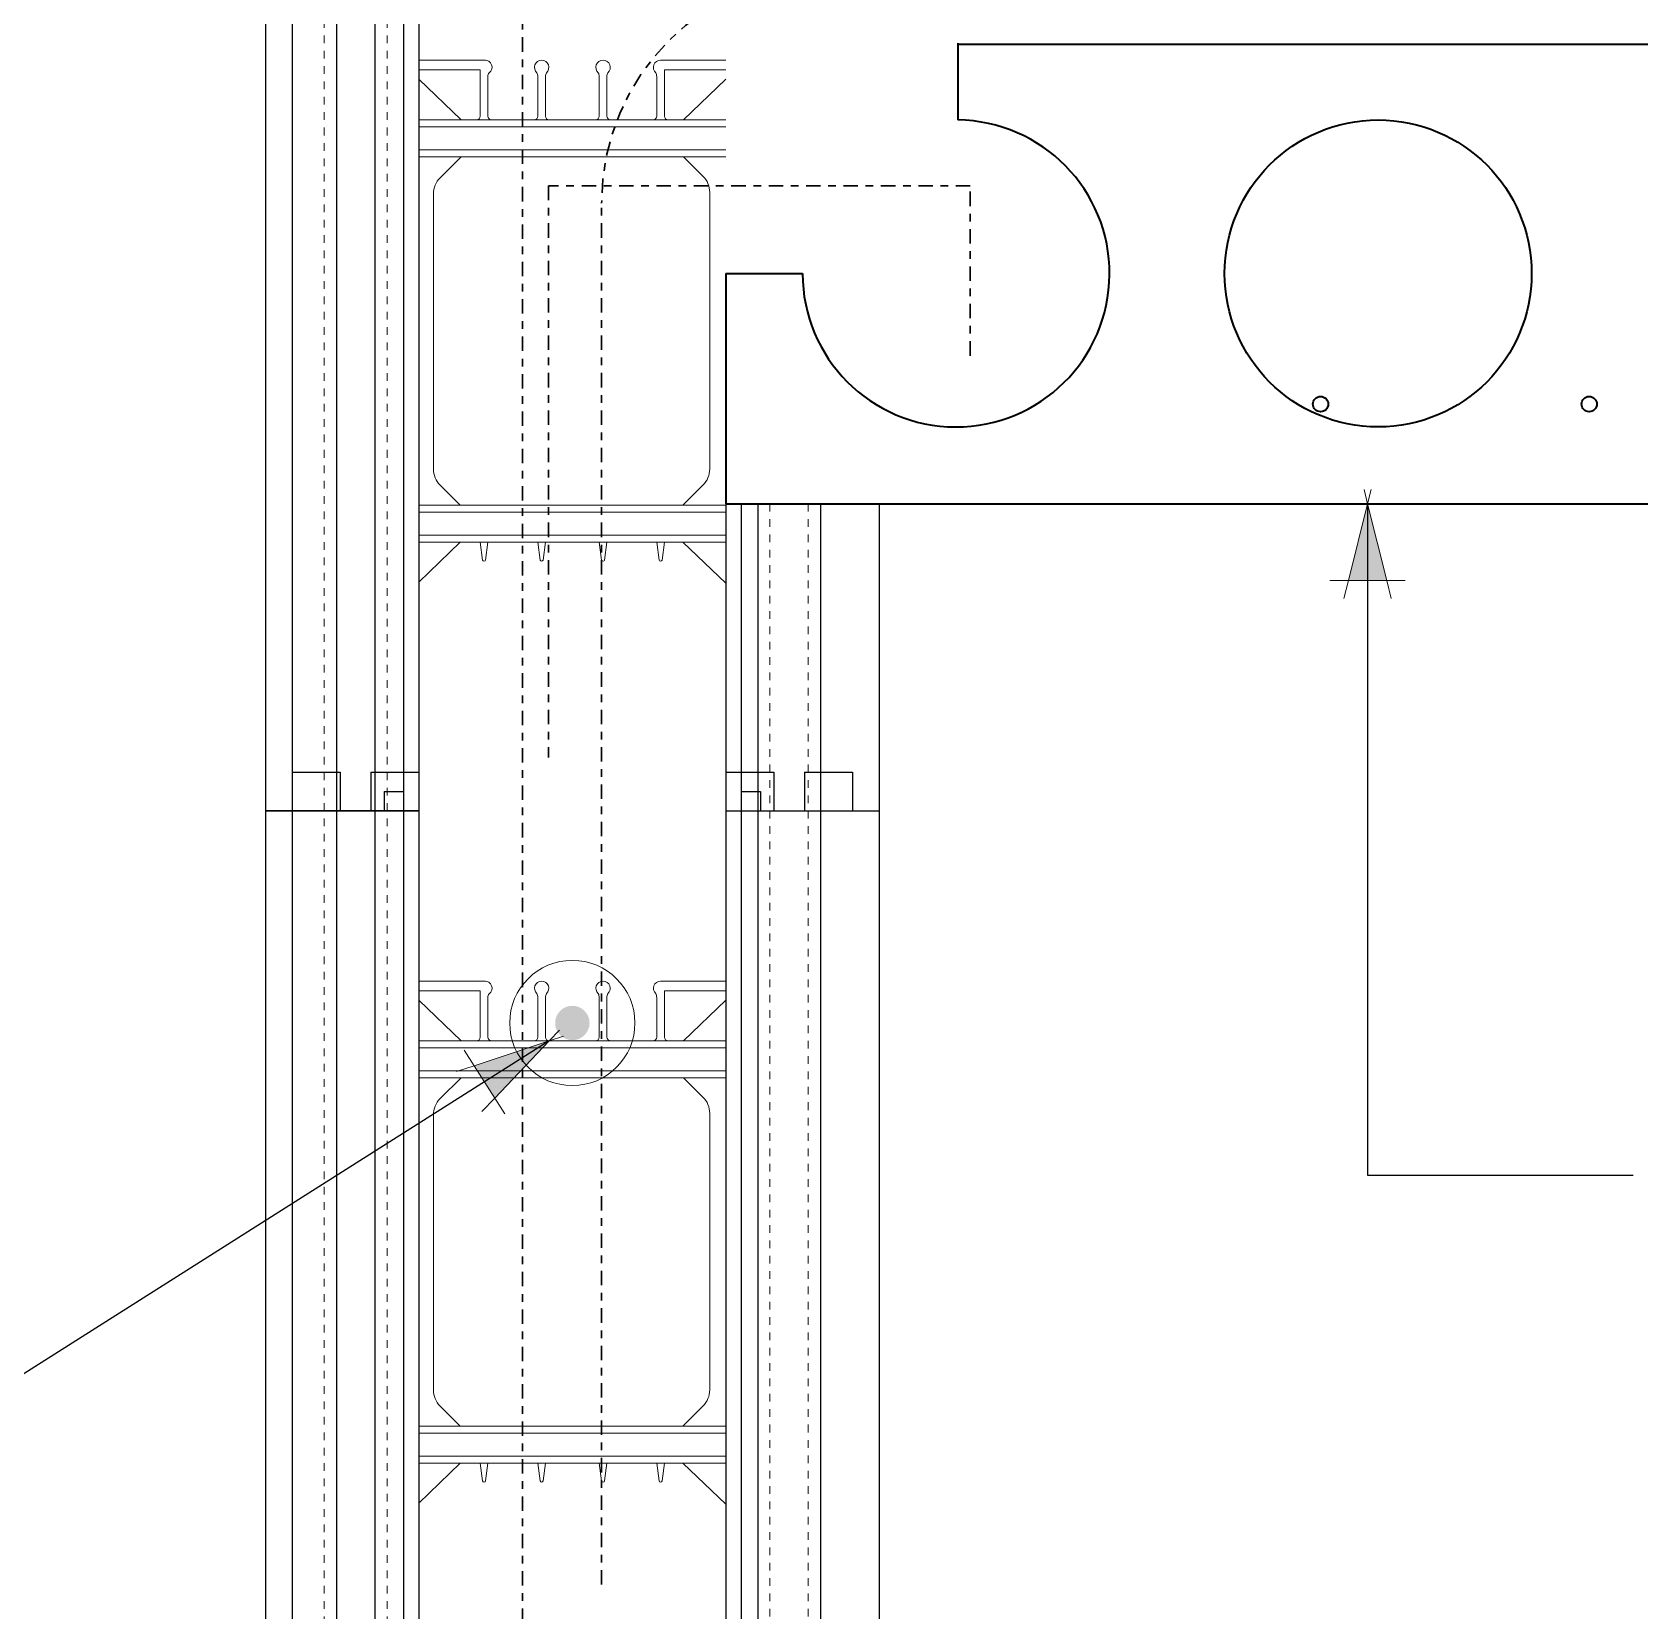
# Model space of a CAD drawing. Header units: inches. Extents: x -117.6 to -31.6, y 144.5 to 222.9.
# Drawn here: x -81.53 to -60.58, y 175.38 to 195.95 of the extents above; entities that cross this region are included whole.
import ezdxf

# ---------------------------------------------------------------- set-up
doc = ezdxf.new("R2010")
doc.units = ezdxf.units.IN
doc.header["$MEASUREMENT"] = 0
for name, pattern in [('CENTER', [2, 1.25, -0.25, 0.25, -0.25]), ('DASHED2', [0.375, 0.25, -0.125]), ('HIDDEN', [0.375, 0.25, -0.125])]:
    doc.linetypes.add(name, pattern=pattern)
for name, color, linetype, lineweight in [('A2 Hatch', 8, 'Continuous', 9), ('A4 medium', 7, 'Continuous', 35), ('DETAILS', 7, 'Continuous', 13), ('DIM', 3, 'Continuous', 13), ('REBAR', 2, 'CENTER', 30)]:
    doc.layers.add(name, color=color, linetype=linetype, lineweight=lineweight)
doc.styles.add('ARCTEXT', font='arctext.shx', dxfattribs={"width": 0.85})
doc.dimstyles.new('ARCTEXT1-4', dxfattribs={"dimtxt": 4, "dimasz": 2, "dimexe": 2, "dimexo": 2, "dimgap": 2, "dimtad": 1, "dimdec": 4, "dimzin": 3, "dimdsep": 46, "dimlunit": 4, "dimtxsty": 'ARCTEXT', "dimblk": 'ARCHTICK', "dimcen": 2, "dimaunit": 1, "dimadec": 0, "dimazin": 0, "dimtfac": 1, "dimtdec": 4, "dimtmove": 2, "dimatfit": 3, "dimldrblk": 'arrow', "dimfxl": 1, "dimtolj": 1, "dimtzin": 0, "dimarcsym": 0})

# ---------------------------------------------------------------- blocks, each defined once
blk = doc.blocks.new('_ArchTick')
at = {"color": 0, "linetype": 'ByBlock', "const_width": 0.15}
blk.add_lwpolyline([(-0.5, -0.5), (0.5, 0.5)], dxfattribs=at)
blk = doc.blocks.new('arrow')
at = {"layer": 'DIM'}
blk.add_hatch(color=253, dxfattribs=at).paths.add_polyline_path([(-2, 0.5), (-2, -0.5), (0, 0)])
at = {"layer": 'DIM', "lineweight": 9}
for points in [[(-2, 0.983), (-2, 0.5), (-2.469, 0.617)], [(0.374, 0.094), (0, 0)], [(0.374, -0.094), (0, 0)], [(-2, -0.983), (-2, -0.5), (-2.469, -0.617)]]:
    blk.add_lwpolyline(points, dxfattribs=at)
at = {"layer": 'DIM', "lineweight": 15}
blk.add_lwpolyline([(0, 0), (-2, -0.5), (-2, 0.5), (0, 0)], dxfattribs=at)

msp = doc.modelspace()

# ---------------------------------------------------------------- hatches: boundary and pattern name
at = {"layer": 'A2 Hatch', "ltscale": 0.15}
h = msp.add_hatch(color=256, dxfattribs=at)
edge = h.paths.add_edge_path()
edge.add_arc((-74.487, 183.035), 0.224, 0, 360)

# ---------------------------------------------------------------- linework, layer by layer
at = {"color": 1}
for p, q in [((-78.137, 198.301), (-78.137, 185.801)), ((-77.562, 198.301), (-77.562, 185.801)), ((-77.062, 198.301), (-77.062, 185.801)), ((-76.487, 198.301), (-76.487, 185.801)), ((-76.687, 198.051), (-76.687, 185.801)), ((-78.487, 197.801), (-78.487, 185.801)), ((-72.487, 192.801), (-72.487, 185.801)), ((-72.287, 189.801), (-72.287, 185.801)), ((-72.072, 189.801), (-72.072, 185.801)), ((-71.252, 189.801), (-71.252, 185.801)), ((-70.487, 189.801), (-70.487, 185.801)), ((-78.137, 186.301), (-77.512, 186.301)), ((-78.137, 186.301), (-77.512, 186.301)), ((-78.137, 186.301), (-77.512, 186.301)), ((-78.137, 186.301), (-77.512, 186.301)), ((-78.137, 186.301), (-78.137, 173.801)), ((-78.137, 186.301), (-77.512, 186.301)), ((-78.137, 186.301), (-77.512, 186.301)), ((-78.137, 186.301), (-77.512, 186.301)), ((-78.137, 186.301), (-77.512, 186.301)), ((-77.562, 186.301), (-77.562, 173.801)), ((-77.512, 186.301), (-77.512, 185.801)), ((-77.512, 186.301), (-77.512, 185.801)), ((-77.512, 186.301), (-77.512, 185.801)), ((-77.512, 186.301), (-77.512, 185.801)), ((-77.512, 186.301), (-77.512, 185.801)), ((-77.512, 186.301), (-77.512, 185.801)), ((-77.512, 186.301), (-77.512, 185.801)), ((-77.512, 186.301), (-77.512, 185.801)), ((-77.112, 186.301), (-77.112, 185.801)), ((-77.112, 186.301), (-76.487, 186.301)), ((-77.112, 186.301), (-77.112, 185.801)), ((-77.112, 186.301), (-76.487, 186.301)), ((-77.112, 186.301), (-77.112, 185.801)), ((-77.112, 186.301), (-76.487, 186.301)), ((-77.112, 186.301), (-77.112, 185.801)), ((-77.112, 186.301), (-76.487, 186.301)), ((-77.112, 186.301), (-77.112, 185.801)), ((-77.112, 186.301), (-76.487, 186.301)), ((-77.112, 186.301), (-77.112, 185.801)), ((-77.112, 186.301), (-76.487, 186.301)), ((-77.112, 186.301), (-77.112, 185.801)), ((-77.112, 186.301), (-76.487, 186.301)), ((-77.112, 186.301), (-77.112, 185.801)), ((-77.112, 186.301), (-76.487, 186.301)), ((-77.062, 186.301), (-77.062, 173.801)), ((-76.487, 186.301), (-76.487, 173.801)), ((-72.487, 186.301), (-71.862, 186.301)), ((-72.487, 186.301), (-71.862, 186.301)), ((-72.487, 186.301), (-71.862, 186.301)), ((-72.487, 186.301), (-72.487, 173.801)), ((-72.487, 186.301), (-71.862, 186.301)), ((-72.487, 186.301), (-71.862, 186.301)), ((-72.487, 186.301), (-71.862, 186.301)), ((-72.487, 186.301), (-71.862, 186.301)), ((-72.487, 186.301), (-71.862, 186.301)), ((-71.862, 186.301), (-71.862, 185.801)), ((-71.862, 186.301), (-71.862, 185.801)), ((-71.862, 186.301), (-71.862, 185.801)), ((-71.862, 186.301), (-71.862, 185.801)), ((-71.862, 186.301), (-71.862, 185.801)), ((-71.862, 186.301), (-71.862, 185.801)), ((-71.862, 186.301), (-71.862, 185.801)), ((-71.862, 186.301), (-71.862, 185.801)), ((-71.462, 186.301), (-71.462, 185.801)), ((-71.462, 186.301), (-70.837, 186.301)), ((-71.462, 186.301), (-71.462, 185.801)), ((-71.462, 186.301), (-70.837, 186.301)), ((-71.462, 186.301), (-71.462, 185.801)), ((-71.462, 186.301), (-70.837, 186.301)), ((-71.462, 186.301), (-71.462, 185.801)), ((-71.462, 186.301), (-70.837, 186.301)), ((-71.462, 186.301), (-71.462, 185.801)), ((-71.462, 186.301), (-70.837, 186.301)), ((-71.462, 186.301), (-71.462, 185.801)), ((-71.462, 186.301), (-70.837, 186.301)), ((-71.462, 186.301), (-71.462, 185.801)), ((-71.462, 186.301), (-70.837, 186.301)), ((-71.462, 186.301), (-71.462, 185.801)), ((-71.462, 186.301), (-70.837, 186.301)), ((-70.837, 186.301), (-70.837, 185.801)), ((-70.837, 186.301), (-70.837, 185.801)), ((-70.837, 186.301), (-70.837, 185.801)), ((-70.837, 186.301), (-70.837, 185.801)), ((-70.837, 186.301), (-70.837, 185.801)), ((-70.837, 186.301), (-70.837, 185.801)), ((-70.837, 186.301), (-70.837, 185.801)), ((-70.837, 186.301), (-70.837, 185.801)), ((-76.937, 186.051), (-76.937, 185.801)), ((-76.937, 186.051), (-76.687, 186.051)), ((-76.937, 186.051), (-76.937, 185.801)), ((-76.937, 186.051), (-76.687, 186.051)), ((-76.937, 186.051), (-76.937, 185.801)), ((-76.937, 186.051), (-76.687, 186.051)), ((-76.937, 186.051), (-76.937, 185.801)), ((-76.937, 186.051), (-76.687, 186.051)), ((-76.937, 186.051), (-76.937, 185.801)), ((-76.937, 186.051), (-76.687, 186.051)), ((-76.937, 186.051), (-76.937, 185.801)), ((-76.937, 186.051), (-76.687, 186.051)), ((-76.937, 186.051), (-76.937, 185.801)), ((-76.937, 186.051), (-76.687, 186.051)), ((-76.937, 186.051), (-76.937, 185.801)), ((-76.937, 186.051), (-76.687, 186.051)), ((-76.687, 186.051), (-76.687, 173.801)), ((-72.287, 186.051), (-72.037, 186.051)), ((-72.287, 186.051), (-72.037, 186.051)), ((-72.287, 186.051), (-72.037, 186.051)), ((-72.287, 186.051), (-72.287, 173.801)), ((-72.287, 186.051), (-72.037, 186.051)), ((-72.287, 186.051), (-72.037, 186.051)), ((-72.287, 186.051), (-72.037, 186.051)), ((-72.287, 186.051), (-72.037, 186.051)), ((-72.287, 186.051), (-72.037, 186.051)), ((-72.037, 186.051), (-72.037, 185.801)), ((-72.037, 186.051), (-72.037, 185.801)), ((-72.037, 186.051), (-72.037, 185.801)), ((-72.037, 186.051), (-72.037, 185.801)), ((-72.037, 186.051), (-72.037, 185.801)), ((-72.037, 186.051), (-72.037, 185.801)), ((-72.037, 186.051), (-72.037, 185.801)), ((-72.037, 186.051), (-72.037, 185.801)), ((-78.487, 185.801), (-76.487, 185.801)), ((-78.487, 185.801), (-76.937, 185.801)), ((-78.487, 185.801), (-76.487, 185.801)), ((-78.487, 185.801), (-76.487, 185.801)), ((-78.487, 185.801), (-76.937, 185.801)), ((-78.487, 185.801), (-76.487, 185.801)), ((-78.487, 185.801), (-76.487, 185.801)), ((-78.487, 185.801), (-76.487, 185.801)), ((-78.487, 185.801), (-76.937, 185.801)), ((-78.487, 185.801), (-76.487, 185.801)), ((-78.487, 185.801), (-76.487, 185.801)), ((-78.487, 185.801), (-78.487, 173.801)), ((-78.487, 185.801), (-76.937, 185.801)), ((-78.487, 185.801), (-76.487, 185.801)), ((-78.487, 185.801), (-76.487, 185.801)), ((-78.487, 185.801), (-76.487, 185.801)), ((-78.487, 185.801), (-76.937, 185.801)), ((-78.487, 185.801), (-76.487, 185.801)), ((-78.487, 185.801), (-76.487, 185.801)), ((-78.487, 185.801), (-76.937, 185.801)), ((-78.487, 185.801), (-76.487, 185.801)), ((-78.487, 185.801), (-76.487, 185.801)), ((-78.487, 185.801), (-76.487, 185.801)), ((-78.487, 185.801), (-76.937, 185.801)), ((-78.487, 185.801), (-76.487, 185.801)), ((-78.487, 185.801), (-76.487, 185.801)), ((-78.487, 185.801), (-76.937, 185.801)), ((-78.487, 185.801), (-76.487, 185.801)), ((-78.487, 185.801), (-76.487, 185.801)), ((-77.062, 185.801), (-77.562, 185.801)), ((-77.062, 185.801), (-77.562, 185.801)), ((-77.062, 185.801), (-77.562, 185.801)), ((-77.062, 185.801), (-77.562, 185.801)), ((-77.062, 185.801), (-77.562, 185.801)), ((-77.062, 185.801), (-77.562, 185.801)), ((-77.062, 185.801), (-77.562, 185.801)), ((-77.062, 185.801), (-77.562, 185.801)), ((-76.687, 185.801), (-76.487, 185.801)), ((-76.687, 185.801), (-76.487, 185.801)), ((-76.687, 185.801), (-76.487, 185.801)), ((-76.687, 185.801), (-76.487, 185.801)), ((-76.687, 185.801), (-76.487, 185.801)), ((-76.687, 185.801), (-76.487, 185.801)), ((-76.687, 185.801), (-76.487, 185.801)), ((-76.687, 185.801), (-76.487, 185.801)), ((-72.487, 185.801), (-70.487, 185.801)), ((-72.487, 185.801), (-72.287, 185.801)), ((-72.487, 185.801), (-70.487, 185.801)), ((-72.487, 185.801), (-70.487, 185.801)), ((-72.487, 185.801), (-72.287, 185.801)), ((-72.487, 185.801), (-70.487, 185.801)), ((-72.487, 185.801), (-70.487, 185.801)), ((-72.487, 185.801), (-70.487, 185.801)), ((-72.487, 185.801), (-72.287, 185.801)), ((-72.487, 185.801), (-70.487, 185.801)), ((-72.487, 185.801), (-70.487, 185.801)), ((-72.487, 185.801), (-72.287, 185.801)), ((-72.487, 185.801), (-70.487, 185.801)), ((-72.487, 185.801), (-70.487, 185.801)), ((-72.487, 185.801), (-70.487, 185.801)), ((-72.487, 185.801), (-72.287, 185.801)), ((-72.487, 185.801), (-70.487, 185.801)), ((-72.487, 185.801), (-70.487, 185.801)), ((-72.487, 185.801), (-72.287, 185.801)), ((-72.487, 185.801), (-70.487, 185.801)), ((-72.487, 185.801), (-70.487, 185.801)), ((-72.487, 185.801), (-70.487, 185.801)), ((-72.487, 185.801), (-72.287, 185.801)), ((-72.487, 185.801), (-70.487, 185.801)), ((-72.487, 185.801), (-70.487, 185.801)), ((-72.487, 185.801), (-72.287, 185.801)), ((-72.487, 185.801), (-70.487, 185.801)), ((-72.487, 185.801), (-70.487, 185.801)), ((-72.072, 185.801), (-70.487, 185.801)), ((-72.072, 185.801), (-70.487, 185.801)), ((-72.072, 185.801), (-70.487, 185.801)), ((-72.072, 185.801), (-70.487, 185.801)), ((-72.072, 185.801), (-72.072, 173.801)), ((-72.072, 185.801), (-70.487, 185.801)), ((-72.072, 185.801), (-70.487, 185.801)), ((-72.072, 185.801), (-70.487, 185.801)), ((-72.072, 185.801), (-70.487, 185.801)), ((-71.252, 185.801), (-71.252, 173.801)), ((-70.487, 185.801), (-70.487, 173.801))]:
    msp.add_line(p, q, dxfattribs=at)
at = {"color": 1, "linetype": 'HIDDEN', "ltscale": 0.02}
for p, q in [((-78.137, 186.301), (-77.512, 186.301)), ((-78.137, 186.301), (-77.512, 186.301)), ((-78.137, 186.301), (-77.512, 186.301)), ((-78.137, 186.301), (-77.512, 186.301)), ((-78.137, 186.301), (-77.512, 186.301)), ((-78.137, 186.301), (-77.512, 186.301)), ((-78.137, 186.301), (-77.512, 186.301)), ((-78.137, 186.301), (-77.512, 186.301)), ((-78.137, 186.301), (-77.512, 186.301)), ((-78.137, 186.301), (-77.512, 186.301)), ((-78.137, 186.301), (-77.512, 186.301)), ((-78.137, 186.301), (-77.512, 186.301)), ((-78.137, 186.301), (-77.512, 186.301)), ((-78.137, 186.301), (-77.512, 186.301)), ((-78.137, 186.301), (-77.512, 186.301)), ((-78.137, 186.301), (-77.512, 186.301)), ((-78.137, 186.301), (-77.512, 186.301)), ((-78.137, 186.301), (-77.512, 186.301)), ((-78.137, 186.301), (-77.512, 186.301)), ((-78.137, 186.301), (-77.512, 186.301)), ((-77.512, 186.301), (-77.512, 185.801)), ((-77.512, 186.301), (-77.512, 185.801)), ((-77.512, 186.301), (-77.512, 185.801)), ((-77.512, 186.301), (-77.512, 185.801)), ((-77.512, 186.301), (-77.512, 185.801)), ((-77.512, 186.301), (-77.512, 185.801)), ((-77.512, 186.301), (-77.512, 185.801)), ((-77.512, 186.301), (-77.512, 185.801)), ((-77.512, 186.301), (-77.512, 185.801)), ((-77.512, 186.301), (-77.512, 185.801)), ((-77.512, 186.301), (-77.512, 185.801)), ((-77.512, 186.301), (-77.512, 185.801)), ((-77.512, 186.301), (-77.512, 185.801)), ((-77.512, 186.301), (-77.512, 185.801)), ((-77.512, 186.301), (-77.512, 185.801)), ((-77.512, 186.301), (-77.512, 185.801)), ((-77.512, 186.301), (-77.512, 185.801)), ((-77.512, 186.301), (-77.512, 185.801)), ((-77.512, 186.301), (-77.512, 185.801)), ((-77.512, 186.301), (-77.512, 185.801)), ((-77.112, 186.301), (-77.112, 185.801)), ((-77.112, 186.301), (-76.487, 186.301)), ((-77.112, 186.301), (-77.112, 185.801)), ((-77.112, 186.301), (-76.487, 186.301)), ((-77.112, 186.301), (-77.112, 185.801)), ((-77.112, 186.301), (-76.487, 186.301)), ((-77.112, 186.301), (-77.112, 185.801)), ((-77.112, 186.301), (-76.487, 186.301)), ((-77.112, 186.301), (-77.112, 185.801)), ((-77.112, 186.301), (-76.487, 186.301)), ((-77.112, 186.301), (-77.112, 185.801)), ((-77.112, 186.301), (-76.487, 186.301)), ((-77.112, 186.301), (-77.112, 185.801)), ((-77.112, 186.301), (-76.487, 186.301)), ((-77.112, 186.301), (-77.112, 185.801)), ((-77.112, 186.301), (-76.487, 186.301)), ((-77.112, 186.301), (-77.112, 185.801)), ((-77.112, 186.301), (-76.487, 186.301)), ((-77.112, 186.301), (-77.112, 185.801)), ((-77.112, 186.301), (-76.487, 186.301)), ((-77.112, 186.301), (-77.112, 185.801)), ((-77.112, 186.301), (-76.487, 186.301)), ((-77.112, 186.301), (-77.112, 185.801)), ((-77.112, 186.301), (-76.487, 186.301)), ((-77.112, 186.301), (-77.112, 185.801)), ((-77.112, 186.301), (-76.487, 186.301)), ((-77.112, 186.301), (-77.112, 185.801)), ((-77.112, 186.301), (-76.487, 186.301)), ((-77.112, 186.301), (-77.112, 185.801)), ((-77.112, 186.301), (-76.487, 186.301)), ((-77.112, 186.301), (-77.112, 185.801)), ((-77.112, 186.301), (-76.487, 186.301)), ((-77.112, 186.301), (-77.112, 185.801)), ((-77.112, 186.301), (-76.487, 186.301)), ((-77.112, 186.301), (-77.112, 185.801)), ((-77.112, 186.301), (-76.487, 186.301)), ((-77.112, 186.301), (-77.112, 185.801)), ((-77.112, 186.301), (-76.487, 186.301)), ((-77.112, 186.301), (-77.112, 185.801)), ((-77.112, 186.301), (-76.487, 186.301)), ((-72.487, 186.301), (-71.862, 186.301)), ((-72.487, 186.301), (-71.862, 186.301)), ((-72.487, 186.301), (-71.862, 186.301)), ((-72.487, 186.301), (-71.862, 186.301)), ((-72.487, 186.301), (-71.862, 186.301)), ((-72.487, 186.301), (-71.862, 186.301)), ((-72.487, 186.301), (-71.862, 186.301)), ((-72.487, 186.301), (-71.862, 186.301)), ((-72.487, 186.301), (-71.862, 186.301)), ((-72.487, 186.301), (-71.862, 186.301)), ((-72.487, 186.301), (-71.862, 186.301)), ((-72.487, 186.301), (-71.862, 186.301)), ((-72.487, 186.301), (-71.862, 186.301)), ((-72.487, 186.301), (-71.862, 186.301)), ((-72.487, 186.301), (-71.862, 186.301)), ((-72.487, 186.301), (-71.862, 186.301)), ((-72.487, 186.301), (-71.862, 186.301)), ((-72.487, 186.301), (-71.862, 186.301)), ((-72.487, 186.301), (-71.862, 186.301)), ((-72.487, 186.301), (-71.862, 186.301)), ((-71.862, 186.301), (-71.862, 185.801)), ((-71.862, 186.301), (-71.862, 185.801)), ((-71.862, 186.301), (-71.862, 185.801)), ((-71.862, 186.301), (-71.862, 185.801)), ((-71.862, 186.301), (-71.862, 185.801)), ((-71.862, 186.301), (-71.862, 185.801)), ((-71.862, 186.301), (-71.862, 185.801)), ((-71.862, 186.301), (-71.862, 185.801)), ((-71.862, 186.301), (-71.862, 185.801)), ((-71.862, 186.301), (-71.862, 185.801)), ((-71.862, 186.301), (-71.862, 185.801)), ((-71.862, 186.301), (-71.862, 185.801)), ((-71.862, 186.301), (-71.862, 185.801)), ((-71.862, 186.301), (-71.862, 185.801)), ((-71.862, 186.301), (-71.862, 185.801)), ((-71.862, 186.301), (-71.862, 185.801)), ((-71.862, 186.301), (-71.862, 185.801)), ((-71.862, 186.301), (-71.862, 185.801)), ((-71.862, 186.301), (-71.862, 185.801)), ((-71.862, 186.301), (-71.862, 185.801)), ((-71.462, 186.301), (-71.462, 185.801)), ((-71.462, 186.301), (-70.837, 186.301)), ((-71.462, 186.301), (-71.462, 185.801)), ((-71.462, 186.301), (-70.837, 186.301)), ((-71.462, 186.301), (-71.462, 185.801)), ((-71.462, 186.301), (-70.837, 186.301)), ((-71.462, 186.301), (-71.462, 185.801)), ((-71.462, 186.301), (-70.837, 186.301)), ((-71.462, 186.301), (-71.462, 185.801)), ((-71.462, 186.301), (-70.837, 186.301)), ((-71.462, 186.301), (-71.462, 185.801)), ((-71.462, 186.301), (-70.837, 186.301)), ((-71.462, 186.301), (-71.462, 185.801)), ((-71.462, 186.301), (-70.837, 186.301)), ((-71.462, 186.301), (-71.462, 185.801)), ((-71.462, 186.301), (-70.837, 186.301)), ((-71.462, 186.301), (-71.462, 185.801)), ((-71.462, 186.301), (-70.837, 186.301)), ((-71.462, 186.301), (-71.462, 185.801)), ((-71.462, 186.301), (-70.837, 186.301)), ((-71.462, 186.301), (-71.462, 185.801)), ((-71.462, 186.301), (-70.837, 186.301)), ((-71.462, 186.301), (-71.462, 185.801)), ((-71.462, 186.301), (-70.837, 186.301)), ((-71.462, 186.301), (-71.462, 185.801)), ((-71.462, 186.301), (-70.837, 186.301)), ((-71.462, 186.301), (-71.462, 185.801)), ((-71.462, 186.301), (-70.837, 186.301)), ((-71.462, 186.301), (-71.462, 185.801)), ((-71.462, 186.301), (-70.837, 186.301)), ((-71.462, 186.301), (-71.462, 185.801)), ((-71.462, 186.301), (-70.837, 186.301)), ((-71.462, 186.301), (-71.462, 185.801)), ((-71.462, 186.301), (-70.837, 186.301)), ((-71.462, 186.301), (-71.462, 185.801)), ((-71.462, 186.301), (-70.837, 186.301)), ((-71.462, 186.301), (-71.462, 185.801)), ((-71.462, 186.301), (-70.837, 186.301)), ((-71.462, 186.301), (-71.462, 185.801)), ((-71.462, 186.301), (-70.837, 186.301)), ((-70.837, 186.301), (-70.837, 185.801)), ((-70.837, 186.301), (-70.837, 185.801)), ((-70.837, 186.301), (-70.837, 185.801)), ((-70.837, 186.301), (-70.837, 185.801)), ((-70.837, 186.301), (-70.837, 185.801)), ((-70.837, 186.301), (-70.837, 185.801)), ((-70.837, 186.301), (-70.837, 185.801)), ((-70.837, 186.301), (-70.837, 185.801)), ((-70.837, 186.301), (-70.837, 185.801)), ((-70.837, 186.301), (-70.837, 185.801)), ((-70.837, 186.301), (-70.837, 185.801)), ((-70.837, 186.301), (-70.837, 185.801)), ((-70.837, 186.301), (-70.837, 185.801)), ((-70.837, 186.301), (-70.837, 185.801)), ((-70.837, 186.301), (-70.837, 185.801)), ((-70.837, 186.301), (-70.837, 185.801)), ((-70.837, 186.301), (-70.837, 185.801)), ((-70.837, 186.301), (-70.837, 185.801)), ((-70.837, 186.301), (-70.837, 185.801)), ((-70.837, 186.301), (-70.837, 185.801)), ((-72.287, 186.051), (-72.037, 186.051)), ((-72.287, 186.051), (-72.037, 186.051)), ((-72.287, 186.051), (-72.037, 186.051)), ((-72.287, 186.051), (-72.037, 186.051)), ((-72.287, 186.051), (-72.037, 186.051)), ((-72.287, 186.051), (-72.037, 186.051)), ((-72.287, 186.051), (-72.037, 186.051)), ((-72.287, 186.051), (-72.037, 186.051)), ((-72.287, 186.051), (-72.037, 186.051)), ((-72.287, 186.051), (-72.037, 186.051)), ((-72.287, 186.051), (-72.037, 186.051)), ((-72.287, 186.051), (-72.037, 186.051)), ((-72.287, 186.051), (-72.037, 186.051)), ((-72.287, 186.051), (-72.037, 186.051)), ((-72.287, 186.051), (-72.037, 186.051)), ((-72.287, 186.051), (-72.037, 186.051)), ((-72.287, 186.051), (-72.037, 186.051)), ((-72.287, 186.051), (-72.037, 186.051)), ((-72.287, 186.051), (-72.037, 186.051)), ((-72.287, 186.051), (-72.037, 186.051)), ((-72.037, 186.051), (-72.037, 185.801)), ((-72.037, 186.051), (-72.037, 185.801)), ((-72.037, 186.051), (-72.037, 185.801)), ((-72.037, 186.051), (-72.037, 185.801)), ((-72.037, 186.051), (-72.037, 185.801)), ((-72.037, 186.051), (-72.037, 185.801)), ((-72.037, 186.051), (-72.037, 185.801)), ((-72.037, 186.051), (-72.037, 185.801)), ((-72.037, 186.051), (-72.037, 185.801)), ((-72.037, 186.051), (-72.037, 185.801)), ((-72.037, 186.051), (-72.037, 185.801)), ((-72.037, 186.051), (-72.037, 185.801)), ((-72.037, 186.051), (-72.037, 185.801)), ((-72.037, 186.051), (-72.037, 185.801)), ((-72.037, 186.051), (-72.037, 185.801)), ((-72.037, 186.051), (-72.037, 185.801)), ((-72.037, 186.051), (-72.037, 185.801)), ((-72.037, 186.051), (-72.037, 185.801)), ((-72.037, 186.051), (-72.037, 185.801)), ((-72.037, 186.051), (-72.037, 185.801))]:
    msp.add_line(p, q, dxfattribs=at)
at = {"ltscale": 0.15}
for p, q in [((-76.487, 185.801), (-78.487, 185.801)), ((-76.487, 185.801), (-78.487, 185.801)), ((-76.487, 185.801), (-78.487, 185.801)), ((-76.487, 185.801), (-78.487, 185.801)), ((-76.487, 185.801), (-78.487, 185.801)), ((-76.487, 185.801), (-78.487, 185.801)), ((-76.487, 185.801), (-78.487, 185.801)), ((-76.487, 185.801), (-78.487, 185.801)), ((-77.512, 185.801), (-77.112, 185.801)), ((-77.512, 185.801), (-77.112, 185.801)), ((-77.512, 185.801), (-77.112, 185.801)), ((-77.512, 185.801), (-77.112, 185.801)), ((-77.512, 185.801), (-77.112, 185.801)), ((-77.512, 185.801), (-77.112, 185.801)), ((-77.512, 185.801), (-77.112, 185.801)), ((-77.512, 185.801), (-77.112, 185.801)), ((-72.487, 185.801), (-70.487, 185.801)), ((-72.487, 185.801), (-70.487, 185.801)), ((-72.487, 185.801), (-70.487, 185.801)), ((-72.487, 185.801), (-70.487, 185.801)), ((-72.487, 185.801), (-70.487, 185.801)), ((-72.487, 185.801), (-70.487, 185.801)), ((-72.487, 185.801), (-70.487, 185.801)), ((-72.487, 185.801), (-70.487, 185.801))]:
    msp.add_line(p, q, dxfattribs=at)
at = {"layer": 'A2 Hatch', "linetype": 'DASHED2', "ltscale": 0.15}
for p, q in [((-77.722, 198.301), (-77.722, 185.801)), ((-76.902, 198.301), (-76.902, 185.801)), ((-71.912, 189.801), (-71.912, 185.801)), ((-71.412, 189.801), (-71.412, 185.801)), ((-77.722, 186.301), (-77.722, 173.801)), ((-76.902, 186.301), (-76.902, 173.801)), ((-71.912, 185.801), (-71.912, 173.801)), ((-71.412, 185.801), (-71.412, 173.801))]:
    msp.add_line(p, q, dxfattribs=at)
at = {"layer": 'A2 Hatch', "ltscale": 0.15}
msp.add_circle((-74.487, 183.035), 0.816, dxfattribs=at)
at = {"layer": 'A4 medium', "ltscale": 0.15}
for p, q in [((-69.465, 195.801), (-69.465, 194.801)), ((-69.465, 195.79), (-54.487, 195.79)), ((-72.487, 192.801), (-71.487, 192.801)), ((-72.487, 192.801), (-72.487, 189.801)), ((-72.487, 189.801), (-42.532, 189.801))]:
    msp.add_line(p, q, dxfattribs=at)
for centre, radius in [((-63.987, 192.801), 2), ((-64.737, 191.099), 0.1), ((-61.237, 191.099), 0.1)]:
    msp.add_circle(centre, radius, dxfattribs=at)
msp.add_arc((-69.487, 192.801), 2, 180, 89.3539, dxfattribs=at)
at = {"layer": 'DETAILS', "color": 6, "lineweight": 20}
for p, q in [((-75.619, 195.58), (-76.487, 195.58)), ((-73.337, 195.58), (-72.487, 195.58)), ((-75.687, 195.455), (-76.487, 195.455)), ((-75.937, 194.801), (-76.487, 195.331)), ((-75.687, 194.851), (-75.687, 195.455)), ((-75.587, 194.851), (-75.587, 195.369)), ((-74.937, 194.851), (-74.937, 195.369)), ((-74.837, 194.851), (-74.837, 195.369)), ((-74.137, 194.851), (-74.137, 195.369)), ((-74.037, 194.851), (-74.037, 195.369)), ((-73.387, 194.851), (-73.387, 195.369)), ((-73.287, 194.851), (-73.287, 195.455)), ((-73.287, 195.455), (-72.487, 195.455)), ((-73.037, 194.801), (-72.487, 195.331)), ((-76.487, 194.801), (-75.937, 194.801)), ((-75.737, 194.801), (-76.487, 194.801)), ((-76.487, 194.801), (-72.487, 194.801)), ((-72.487, 194.711), (-76.487, 194.711)), ((-75.737, 194.801), (-75.537, 194.801)), ((-74.987, 194.801), (-75.537, 194.801)), ((-74.987, 194.801), (-74.787, 194.801)), ((-74.187, 194.801), (-74.787, 194.801)), ((-74.187, 194.801), (-73.987, 194.801)), ((-73.437, 194.801), (-73.987, 194.801)), ((-73.437, 194.801), (-73.237, 194.801)), ((-73.237, 194.801), (-73.037, 194.801)), ((-72.487, 194.411), (-76.487, 194.411)), ((-72.487, 194.321), (-76.487, 194.321)), ((-75.937, 194.321), (-76.209, 194.049)), ((-73.037, 194.321), (-72.785, 194.069)), ((-76.297, 190.255), (-76.297, 193.837)), ((-72.697, 190.255), (-72.697, 193.857)), ((-75.947, 189.781), (-76.209, 190.043)), ((-73.047, 189.781), (-72.785, 190.043)), ((-72.487, 189.781), (-76.487, 189.781)), ((-72.487, 189.691), (-76.487, 189.691)), ((-76.297, 189.781), (-75.947, 189.781)), ((-75.687, 189.781), (-75.587, 189.781)), ((-72.487, 189.391), (-76.487, 189.391)), ((-72.487, 189.301), (-76.487, 189.301)), ((-75.947, 189.301), (-76.487, 188.78)), ((-75.657, 189.067), (-75.687, 189.301)), ((-75.618, 189.067), (-75.587, 189.301)), ((-74.907, 189.067), (-74.937, 189.301)), ((-74.868, 189.067), (-74.837, 189.301)), ((-74.107, 189.067), (-74.137, 189.301)), ((-74.068, 189.067), (-74.037, 189.301)), ((-73.357, 189.067), (-73.387, 189.301)), ((-73.318, 189.067), (-73.287, 189.301)), ((-73.047, 189.301), (-72.487, 188.767)), ((-75.619, 183.58), (-76.487, 183.58)), ((-73.337, 183.58), (-72.487, 183.58)), ((-75.687, 183.455), (-76.487, 183.455)), ((-75.937, 182.801), (-76.487, 183.331)), ((-75.687, 182.851), (-75.687, 183.455)), ((-75.587, 182.851), (-75.587, 183.369)), ((-74.937, 182.851), (-74.937, 183.369)), ((-74.837, 182.851), (-74.837, 183.369)), ((-74.137, 182.851), (-74.137, 183.369)), ((-74.037, 182.851), (-74.037, 183.369)), ((-73.387, 182.851), (-73.387, 183.369)), ((-73.287, 182.851), (-73.287, 183.455)), ((-73.287, 183.455), (-72.487, 183.455)), ((-73.037, 182.801), (-72.487, 183.331)), ((-76.487, 182.801), (-75.937, 182.801)), ((-75.737, 182.801), (-76.487, 182.801)), ((-76.487, 182.801), (-72.487, 182.801)), ((-72.487, 182.711), (-76.487, 182.711)), ((-75.737, 182.801), (-75.537, 182.801)), ((-74.987, 182.801), (-75.537, 182.801)), ((-74.987, 182.801), (-74.787, 182.801)), ((-74.187, 182.801), (-74.787, 182.801)), ((-74.187, 182.801), (-73.987, 182.801)), ((-73.437, 182.801), (-73.987, 182.801)), ((-73.437, 182.801), (-73.237, 182.801)), ((-73.237, 182.801), (-73.037, 182.801)), ((-72.487, 182.411), (-76.487, 182.411)), ((-72.487, 182.321), (-76.487, 182.321)), ((-75.937, 182.321), (-76.209, 182.049)), ((-73.037, 182.321), (-72.785, 182.069)), ((-72.697, 178.255), (-72.697, 181.857)), ((-76.297, 178.255), (-76.297, 181.837)), ((-75.947, 177.781), (-76.209, 178.043)), ((-73.047, 177.781), (-72.785, 178.043)), ((-72.487, 177.781), (-76.487, 177.781)), ((-72.487, 177.691), (-76.487, 177.691)), ((-76.297, 177.781), (-75.947, 177.781)), ((-75.687, 177.781), (-75.587, 177.781)), ((-72.487, 177.391), (-76.487, 177.391)), ((-72.487, 177.301), (-76.487, 177.301)), ((-75.947, 177.301), (-76.487, 176.78)), ((-75.657, 177.067), (-75.687, 177.301)), ((-75.618, 177.067), (-75.587, 177.301)), ((-74.907, 177.067), (-74.937, 177.301)), ((-74.868, 177.067), (-74.837, 177.301)), ((-74.107, 177.067), (-74.137, 177.301)), ((-74.068, 177.067), (-74.037, 177.301)), ((-73.357, 177.067), (-73.387, 177.301)), ((-73.318, 177.067), (-73.287, 177.301)), ((-73.047, 177.301), (-72.487, 176.767))]:
    msp.add_line(p, q, dxfattribs=at)
for centre, radius, start, end in [((-75.625, 195.489), 0.0912, 307.4863, 93.4766), ((-74.887, 195.487), 0.0936, 311.7279, 228.2721), ((-74.087, 195.487), 0.0936, 311.7279, 228.2721), ((-73.337, 195.487), 0.0936, 90, 228.272), ((-75.526, 195.373), 0.0619, 134.9903, 183.9263), ((-75.037, 195.369), 0.1, 0, 28.6972), ((-74.737, 195.369), 0.1, 151.3028, 180), ((-74.237, 195.369), 0.1, 0, 28.6972), ((-73.937, 195.369), 0.1, 151.3028, 180), ((-73.5, 195.366), 0.112, 1.5997, 27.0975), ((-75.737, 194.851), 0.05, 270, 0), ((-75.537, 194.851), 0.05, 180, 270), ((-74.987, 194.851), 0.05, 270, 0), ((-74.787, 194.851), 0.05, 180, 270), ((-74.187, 194.851), 0.05, 270, 0), ((-73.987, 194.851), 0.05, 180, 270), ((-73.437, 194.851), 0.05, 270, 0), ((-73.237, 194.851), 0.05, 180, 270), ((-75.997, 193.837), 0.3, 135, 180), ((-72.997, 193.857), 0.3, 0, 45), ((-75.997, 190.255), 0.3, 180, 225), ((-72.997, 190.255), 0.3, 315, 0), ((-75.637, 189.071), 0.02, 191.3099, 348.6901), ((-74.887, 189.071), 0.02, 191.3099, 348.6901), ((-74.087, 189.071), 0.02, 191.3099, 348.6901), ((-73.337, 189.071), 0.02, 191.3099, 348.6901), ((-75.625, 183.489), 0.0912, 307.4863, 93.4766), ((-74.887, 183.487), 0.0936, 311.7279, 228.2721), ((-74.087, 183.487), 0.0936, 311.7279, 228.2721), ((-73.337, 183.487), 0.0936, 90, 228.272), ((-75.526, 183.373), 0.0619, 134.9903, 183.9263), ((-75.037, 183.369), 0.1, 0, 28.6972), ((-74.737, 183.369), 0.1, 151.3028, 180), ((-74.237, 183.369), 0.1, 0, 28.6972), ((-73.937, 183.369), 0.1, 151.3028, 180), ((-73.5, 183.366), 0.112, 1.5997, 27.0975), ((-75.737, 182.851), 0.05, 270, 0), ((-75.537, 182.851), 0.05, 180, 270), ((-74.987, 182.851), 0.05, 270, 0), ((-74.787, 182.851), 0.05, 180, 270), ((-74.187, 182.851), 0.05, 270, 0), ((-73.987, 182.851), 0.05, 180, 270), ((-73.437, 182.851), 0.05, 270, 0), ((-73.237, 182.851), 0.05, 180, 270), ((-75.997, 181.837), 0.3, 135, 180), ((-72.997, 181.857), 0.3, 0, 45), ((-75.997, 178.255), 0.3, 180, 225), ((-72.997, 178.255), 0.3, 315, 0), ((-75.637, 177.071), 0.02, 191.3099, 348.6901), ((-74.887, 177.071), 0.02, 191.3099, 348.6901), ((-74.087, 177.071), 0.02, 191.3099, 348.6901), ((-73.337, 177.071), 0.02, 191.3099, 348.6901)]:
    msp.add_arc(centre, radius, start, end, dxfattribs=at)
at = {"layer": 'REBAR', "ltscale": 0.15}
for p, q in [((-75.136, 219.766), (-75.136, 163.836)), ((-69.303, 193.942), (-74.796, 193.942)), ((-74.796, 193.942), (-74.796, 186.494)), ((-69.303, 191.73), (-69.303, 193.942)), ((-74.106, 175.717), (-74.106, 193.717))]:
    msp.add_line(p, q, dxfattribs=at)
msp.add_arc((-71.106, 193.717), 3, 90, 180, dxfattribs=at)

# ---------------------------------------------------------------- leaders
at = {"layer": 'DIM'}
for points in [[(-64.124, 189.801), (-64.127, 181.051), (-60.666, 181.051)], [(-74.787, 182.801), (-92.024, 171.883), (-93.024, 171.883)]]:
    msp.add_leader(points, dimstyle='ARCTEXT1-4', override={"dimasz": 0.5, "dimtad": 0}, dxfattribs=at)

doc.saveas('drawing.dxf')
